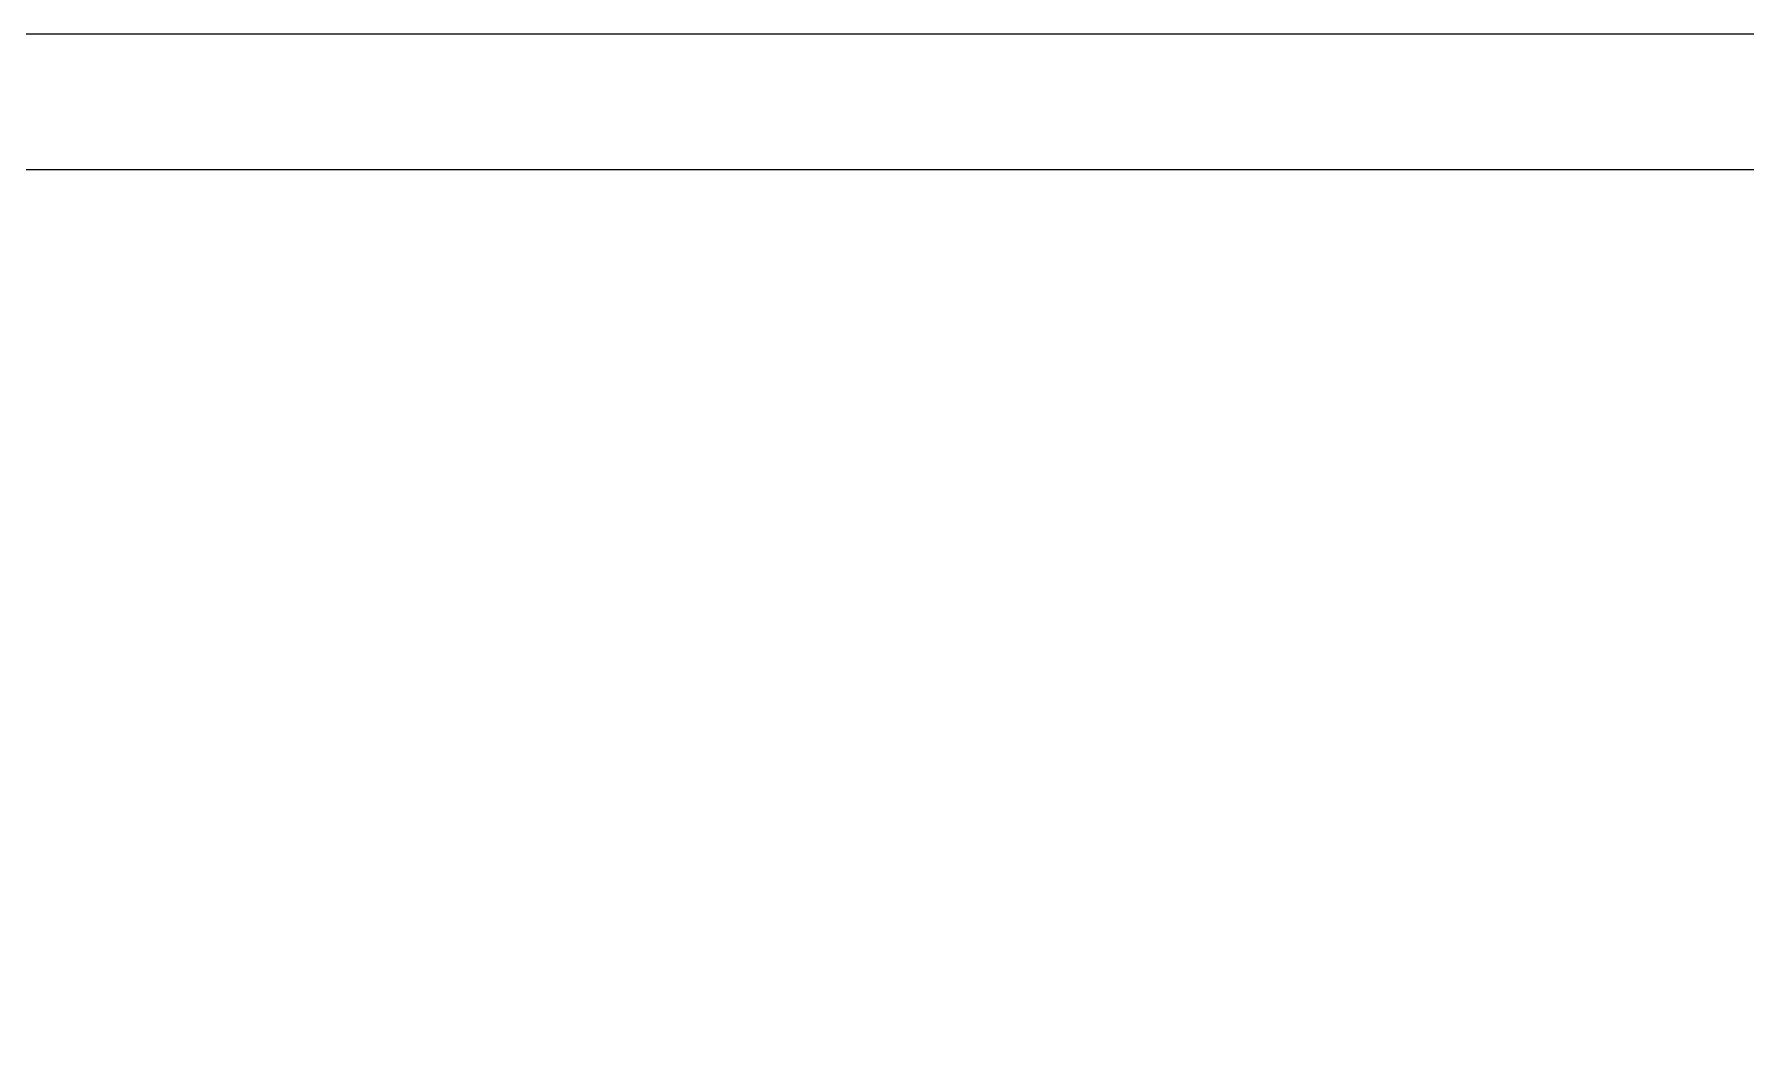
# Model space of a CAD drawing. Header units: millimetres. Extents: x 346472 to 732256, y -34068 to -15883.
# Drawn here: x 356559 to 364222, y -20427 to -15883 of the extents above; entities that cross this region are included whole.
import ezdxf

# ---------------------------------------------------------------- set-up
doc = ezdxf.new("R2010")
doc.units = ezdxf.units.MM
doc.header["$LTSCALE"] = 7
doc.layers.add('PRO_TEXT', color=252, linetype='Continuous')

msp = doc.modelspace()

# ---------------------------------------------------------------- linework, layer by layer
at = {"layer": 'PRO_TEXT', "color": 251}
for points in [[(346471.9302622054, -34068.18123549719), (372188.4261299685, -34068.18123549719), (372188.4261299685, -15882.9448718608), (346471.9302622054, -15882.9448718608)], [(347770.6133003534, -16488.99695654563), (371582.3740452937, -16488.99695654563), (371582.3740452937, -33462.1291508178), (347770.6133003534, -33462.1291508178)]]:
    msp.add_lwpolyline(points, close=True, dxfattribs=at)

doc.saveas('drawing.dxf')
